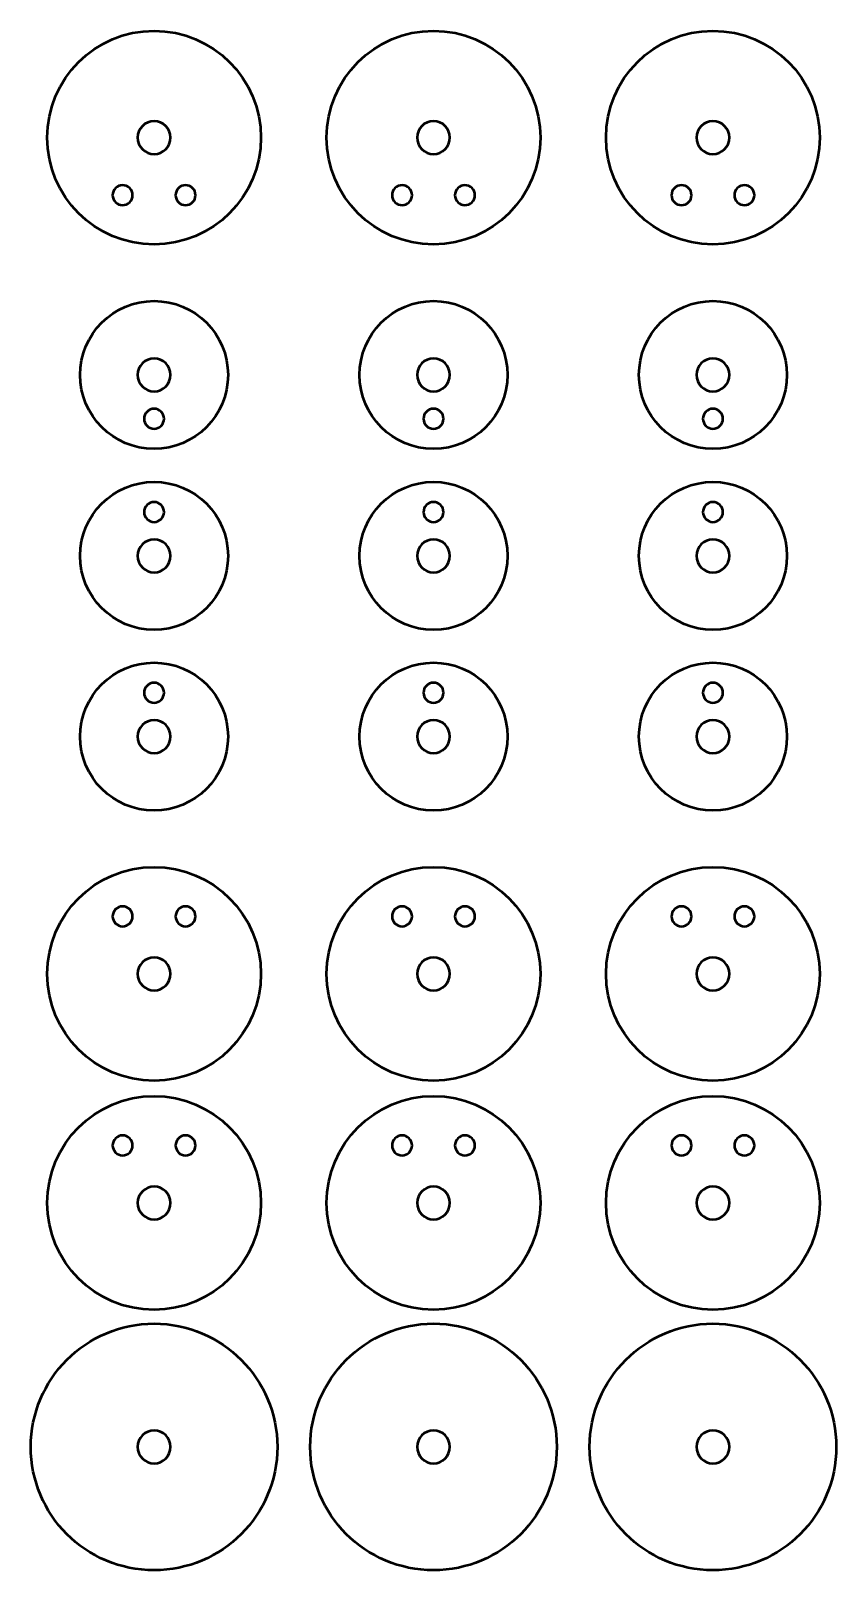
# Model space of a CAD drawing. Header units: inches. Extents: x 1117 to 1992, y -2324 to -585.
# Drawn here: x 1418.6 to 1467.6, y -1259.5 to -1165.9 of the extents above; entities that cross this region are included whole.
import ezdxf

# ---------------------------------------------------------------- set-up
doc = ezdxf.new("R2010")
doc.units = ezdxf.units.IN
doc.header["$MEASUREMENT"] = 0
doc.layers.add('Layer 1', color=7, linetype='Continuous')

# ---------------------------------------------------------------- blocks, each defined once
blk = doc.blocks.new('block 54')
at = {"layer": 'Layer 1', "color": 18, "lineweight": 50, "true_color": 0x010101}
for points in [[(1426.071, -1204.293), (1423.586, -1204.293), (1421.571, -1206.308), (1421.571, -1208.793), (1421.571, -1211.279), (1423.586, -1213.294), (1426.071, -1213.294), (1428.557, -1213.294), (1430.571, -1211.279), (1430.571, -1208.793), (1430.571, -1206.308), (1428.557, -1204.293), (1426.071, -1204.293)], [(1426.071, -1209.794), (1425.519, -1209.794), (1425.071, -1209.346), (1425.071, -1208.793), (1425.071, -1208.241), (1425.519, -1207.793), (1426.071, -1207.793), (1426.624, -1207.793), (1427.072, -1208.241), (1427.072, -1208.793), (1427.072, -1209.346), (1426.624, -1209.794), (1426.071, -1209.794)]]:
    blk.add_open_spline(points, degree=3, knots=[0, 0, 0, 0, 1, 1, 1, 2, 2, 2, 3, 3, 3, 4, 4, 4, 4], dxfattribs=at)
at = {"layer": 'Layer 1', "color": 240, "lineweight": 50, "true_color": 0xec2227}
blk.add_open_spline([(1426.071, -1205.518), (1426.407, -1205.518), (1426.679, -1205.79), (1426.679, -1206.126), (1426.679, -1206.461), (1426.407, -1206.733), (1426.071, -1206.733), (1425.736, -1206.733), (1425.464, -1206.461), (1425.464, -1206.126), (1425.464, -1205.79), (1425.736, -1205.518), (1426.071, -1205.518)], degree=3, knots=[0, 0, 0, 0, 1, 1, 1, 2, 2, 2, 3, 3, 3, 4, 4, 4, 4], dxfattribs=at)
blk = doc.blocks.new('block 55')
at = {"layer": 'Layer 1', "color": 18, "lineweight": 50, "true_color": 0x010101}
for points in [[(1426.071, -1193.298), (1423.586, -1193.298), (1421.571, -1195.313), (1421.571, -1197.798), (1421.571, -1200.284), (1423.586, -1202.298), (1426.071, -1202.298), (1428.557, -1202.298), (1430.571, -1200.284), (1430.571, -1197.798), (1430.571, -1195.313), (1428.557, -1193.298), (1426.071, -1193.298)], [(1426.071, -1198.799), (1425.519, -1198.799), (1425.071, -1198.351), (1425.071, -1197.799), (1425.071, -1197.247), (1425.519, -1196.799), (1426.071, -1196.799), (1426.624, -1196.799), (1427.072, -1197.247), (1427.072, -1197.799), (1427.072, -1198.351), (1426.624, -1198.799), (1426.071, -1198.799)]]:
    blk.add_open_spline(points, degree=3, knots=[0, 0, 0, 0, 1, 1, 1, 2, 2, 2, 3, 3, 3, 4, 4, 4, 4], dxfattribs=at)
at = {"layer": 'Layer 1', "color": 240, "lineweight": 50, "true_color": 0xec2227}
blk.add_open_spline([(1426.071, -1194.523), (1426.407, -1194.523), (1426.679, -1194.795), (1426.679, -1195.131), (1426.679, -1195.466), (1426.407, -1195.738), (1426.071, -1195.738), (1425.736, -1195.738), (1425.464, -1195.466), (1425.464, -1195.131), (1425.464, -1194.795), (1425.736, -1194.523), (1426.071, -1194.523)], degree=3, knots=[0, 0, 0, 0, 1, 1, 1, 2, 2, 2, 3, 3, 3, 4, 4, 4, 4], dxfattribs=at)
blk = doc.blocks.new('block 56')
at = {"layer": 'Layer 1', "color": 18, "lineweight": 50, "true_color": 0x010101}
for points in [[(1426.071, -1216.731), (1422.481, -1216.731), (1419.571, -1219.641), (1419.571, -1223.231), (1419.571, -1226.821), (1422.481, -1229.731), (1426.071, -1229.731), (1429.661, -1229.731), (1432.571, -1226.821), (1432.571, -1223.231), (1432.571, -1219.641), (1429.661, -1216.731), (1426.071, -1216.731)], [(1426.071, -1224.231), (1425.519, -1224.231), (1425.071, -1223.783), (1425.071, -1223.231), (1425.071, -1222.679), (1425.519, -1222.231), (1426.071, -1222.231), (1426.624, -1222.231), (1427.072, -1222.679), (1427.072, -1223.231), (1427.072, -1223.783), (1426.624, -1224.231), (1426.071, -1224.231)]]:
    blk.add_open_spline(points, degree=3, knots=[0, 0, 0, 0, 1, 1, 1, 2, 2, 2, 3, 3, 3, 4, 4, 4, 4], dxfattribs=at)
at = {"layer": 'Layer 1', "color": 240, "lineweight": 50, "true_color": 0xec2227}
for points in [[(1424.157, -1219.122), (1424.493, -1219.122), (1424.765, -1219.394), (1424.765, -1219.729), (1424.765, -1220.065), (1424.493, -1220.337), (1424.157, -1220.337), (1423.822, -1220.337), (1423.55, -1220.065), (1423.55, -1219.729), (1423.55, -1219.394), (1423.822, -1219.122), (1424.157, -1219.122)], [(1427.985, -1219.122), (1428.321, -1219.122), (1428.593, -1219.394), (1428.593, -1219.729), (1428.593, -1220.065), (1428.321, -1220.337), (1427.985, -1220.337), (1427.65, -1220.337), (1427.378, -1220.065), (1427.378, -1219.729), (1427.378, -1219.394), (1427.65, -1219.122), (1427.985, -1219.122)]]:
    blk.add_open_spline(points, degree=3, knots=[0, 0, 0, 0, 1, 1, 1, 2, 2, 2, 3, 3, 3, 4, 4, 4, 4], dxfattribs=at)
blk = doc.blocks.new('block 57')
at = {"layer": 'Layer 1', "color": 18, "lineweight": 50, "true_color": 0x010101}
for points in [[(1426.071, -1230.665), (1422.481, -1230.665), (1419.571, -1233.576), (1419.571, -1237.166), (1419.571, -1240.756), (1422.481, -1243.666), (1426.071, -1243.666), (1429.661, -1243.666), (1432.571, -1240.756), (1432.571, -1237.166), (1432.571, -1233.576), (1429.661, -1230.665), (1426.071, -1230.665)], [(1426.071, -1238.166), (1425.519, -1238.166), (1425.071, -1237.717), (1425.071, -1237.166), (1425.071, -1236.613), (1425.519, -1236.166), (1426.071, -1236.166), (1426.624, -1236.166), (1427.072, -1236.613), (1427.072, -1237.166), (1427.072, -1237.718), (1426.624, -1238.166), (1426.071, -1238.166)]]:
    blk.add_open_spline(points, degree=3, knots=[0, 0, 0, 0, 1, 1, 1, 2, 2, 2, 3, 3, 3, 4, 4, 4, 4], dxfattribs=at)
at = {"layer": 'Layer 1', "color": 240, "lineweight": 50, "true_color": 0xec2227}
for points in [[(1424.157, -1233.057), (1424.493, -1233.057), (1424.765, -1233.329), (1424.765, -1233.664), (1424.765, -1233.999), (1424.493, -1234.272), (1424.157, -1234.272), (1423.822, -1234.272), (1423.55, -1233.999), (1423.55, -1233.664), (1423.55, -1233.329), (1423.822, -1233.057), (1424.157, -1233.057)], [(1427.985, -1233.057), (1428.321, -1233.057), (1428.593, -1233.329), (1428.593, -1233.664), (1428.593, -1233.999), (1428.321, -1234.272), (1427.985, -1234.272), (1427.65, -1234.272), (1427.378, -1233.999), (1427.378, -1233.664), (1427.378, -1233.329), (1427.65, -1233.057), (1427.985, -1233.057)]]:
    blk.add_open_spline(points, degree=3, knots=[0, 0, 0, 0, 1, 1, 1, 2, 2, 2, 3, 3, 3, 4, 4, 4, 4], dxfattribs=at)
blk = doc.blocks.new('block 58')
at = {"layer": 'Layer 1', "color": 18, "lineweight": 50, "true_color": 0x010101}
for points in [[(1430.571, -1186.789), (1430.571, -1184.303), (1428.556, -1182.289), (1426.071, -1182.289), (1423.585, -1182.289), (1421.571, -1184.303), (1421.571, -1186.789), (1421.571, -1189.275), (1423.585, -1191.289), (1426.071, -1191.289), (1428.557, -1191.289), (1430.571, -1189.275), (1430.571, -1186.789)], [(1427.072, -1186.789), (1427.072, -1187.341), (1426.624, -1187.788), (1426.071, -1187.788), (1425.519, -1187.788), (1425.071, -1187.341), (1425.071, -1186.789), (1425.071, -1186.237), (1425.519, -1185.788), (1426.071, -1185.788), (1426.624, -1185.788), (1427.072, -1186.236), (1427.072, -1186.789)]]:
    blk.add_open_spline(points, degree=3, knots=[0, 0, 0, 0, 1, 1, 1, 2, 2, 2, 3, 3, 3, 4, 4, 4, 4], dxfattribs=at)
at = {"layer": 'Layer 1', "color": 240, "lineweight": 50, "true_color": 0xec2227}
blk.add_open_spline([(1426.071, -1188.849), (1426.407, -1188.849), (1426.679, -1189.121), (1426.679, -1189.456), (1426.679, -1189.792), (1426.407, -1190.063), (1426.071, -1190.063), (1425.736, -1190.063), (1425.464, -1189.792), (1425.464, -1189.456), (1425.464, -1189.121), (1425.736, -1188.849), (1426.071, -1188.849)], degree=3, knots=[0, 0, 0, 0, 1, 1, 1, 2, 2, 2, 3, 3, 3, 4, 4, 4, 4], dxfattribs=at)
blk = doc.blocks.new('block 59')
at = {"layer": 'Layer 1', "color": 18, "lineweight": 50, "true_color": 0x010101}
for points in [[(1432.571, -1172.351), (1432.571, -1168.761), (1429.661, -1165.851), (1426.071, -1165.851), (1422.481, -1165.851), (1419.571, -1168.762), (1419.571, -1172.351), (1419.571, -1175.942), (1422.481, -1178.851), (1426.071, -1178.851), (1429.661, -1178.851), (1432.571, -1175.942), (1432.571, -1172.351)], [(1427.072, -1172.351), (1427.072, -1172.903), (1426.624, -1173.351), (1426.071, -1173.351), (1425.519, -1173.351), (1425.071, -1172.903), (1425.071, -1172.351), (1425.071, -1171.799), (1425.519, -1171.351), (1426.071, -1171.351), (1426.624, -1171.351), (1427.072, -1171.799), (1427.072, -1172.351)]]:
    blk.add_open_spline(points, degree=3, knots=[0, 0, 0, 0, 1, 1, 1, 2, 2, 2, 3, 3, 3, 4, 4, 4, 4], dxfattribs=at)
at = {"layer": 'Layer 1', "color": 240, "lineweight": 50, "true_color": 0xec2227}
for points in [[(1424.157, -1175.245), (1424.493, -1175.245), (1424.765, -1175.517), (1424.765, -1175.852), (1424.765, -1176.188), (1424.493, -1176.46), (1424.157, -1176.46), (1423.822, -1176.46), (1423.55, -1176.188), (1423.55, -1175.852), (1423.55, -1175.517), (1423.822, -1175.245), (1424.157, -1175.245)], [(1427.985, -1175.245), (1428.321, -1175.245), (1428.593, -1175.517), (1428.593, -1175.852), (1428.593, -1176.188), (1428.321, -1176.46), (1427.985, -1176.46), (1427.65, -1176.46), (1427.378, -1176.188), (1427.378, -1175.852), (1427.378, -1175.517), (1427.65, -1175.245), (1427.985, -1175.245)]]:
    blk.add_open_spline(points, degree=3, knots=[0, 0, 0, 0, 1, 1, 1, 2, 2, 2, 3, 3, 3, 4, 4, 4, 4], dxfattribs=at)
blk = doc.blocks.new('block 61')
at = {"layer": 'Layer 1', "color": 18, "lineweight": 50, "true_color": 0x010101}
for points in [[(1443.072, -1204.293), (1440.586, -1204.293), (1438.572, -1206.308), (1438.572, -1208.793), (1438.572, -1211.279), (1440.586, -1213.294), (1443.072, -1213.294), (1445.557, -1213.294), (1447.572, -1211.279), (1447.572, -1208.793), (1447.572, -1206.308), (1445.557, -1204.293), (1443.072, -1204.293)], [(1443.072, -1209.794), (1442.519, -1209.794), (1442.071, -1209.346), (1442.071, -1208.793), (1442.071, -1208.241), (1442.519, -1207.793), (1443.072, -1207.793), (1443.624, -1207.793), (1444.072, -1208.241), (1444.072, -1208.793), (1444.072, -1209.346), (1443.624, -1209.794), (1443.072, -1209.794)]]:
    blk.add_open_spline(points, degree=3, knots=[0, 0, 0, 0, 1, 1, 1, 2, 2, 2, 3, 3, 3, 4, 4, 4, 4], dxfattribs=at)
at = {"layer": 'Layer 1', "color": 240, "lineweight": 50, "true_color": 0xec2227}
blk.add_open_spline([(1443.072, -1205.518), (1443.407, -1205.518), (1443.679, -1205.79), (1443.679, -1206.126), (1443.679, -1206.461), (1443.407, -1206.733), (1443.072, -1206.733), (1442.736, -1206.733), (1442.464, -1206.461), (1442.464, -1206.126), (1442.464, -1205.79), (1442.736, -1205.518), (1443.072, -1205.518)], degree=3, knots=[0, 0, 0, 0, 1, 1, 1, 2, 2, 2, 3, 3, 3, 4, 4, 4, 4], dxfattribs=at)
blk = doc.blocks.new('block 62')
at = {"layer": 'Layer 1', "color": 18, "lineweight": 50, "true_color": 0x010101}
for points in [[(1443.072, -1193.298), (1440.586, -1193.298), (1438.572, -1195.313), (1438.572, -1197.798), (1438.572, -1200.284), (1440.586, -1202.298), (1443.072, -1202.298), (1445.557, -1202.298), (1447.572, -1200.284), (1447.572, -1197.798), (1447.572, -1195.313), (1445.557, -1193.298), (1443.072, -1193.298)], [(1443.072, -1198.799), (1442.519, -1198.799), (1442.071, -1198.351), (1442.071, -1197.799), (1442.071, -1197.247), (1442.519, -1196.799), (1443.072, -1196.799), (1443.624, -1196.799), (1444.072, -1197.247), (1444.072, -1197.799), (1444.072, -1198.351), (1443.624, -1198.799), (1443.072, -1198.799)]]:
    blk.add_open_spline(points, degree=3, knots=[0, 0, 0, 0, 1, 1, 1, 2, 2, 2, 3, 3, 3, 4, 4, 4, 4], dxfattribs=at)
at = {"layer": 'Layer 1', "color": 240, "lineweight": 50, "true_color": 0xec2227}
blk.add_open_spline([(1443.072, -1194.523), (1443.407, -1194.523), (1443.679, -1194.795), (1443.679, -1195.131), (1443.679, -1195.466), (1443.407, -1195.738), (1443.072, -1195.738), (1442.736, -1195.738), (1442.464, -1195.466), (1442.464, -1195.131), (1442.464, -1194.795), (1442.736, -1194.523), (1443.072, -1194.523)], degree=3, knots=[0, 0, 0, 0, 1, 1, 1, 2, 2, 2, 3, 3, 3, 4, 4, 4, 4], dxfattribs=at)
blk = doc.blocks.new('block 63')
at = {"layer": 'Layer 1', "color": 18, "lineweight": 50, "true_color": 0x010101}
for points in [[(1443.072, -1216.731), (1439.482, -1216.731), (1436.571, -1219.641), (1436.571, -1223.231), (1436.571, -1226.821), (1439.482, -1229.731), (1443.072, -1229.731), (1446.662, -1229.731), (1449.572, -1226.821), (1449.572, -1223.231), (1449.572, -1219.641), (1446.662, -1216.731), (1443.072, -1216.731)], [(1443.072, -1224.231), (1442.519, -1224.231), (1442.071, -1223.783), (1442.071, -1223.231), (1442.071, -1222.679), (1442.519, -1222.231), (1443.072, -1222.231), (1443.624, -1222.231), (1444.072, -1222.679), (1444.072, -1223.231), (1444.072, -1223.783), (1443.624, -1224.231), (1443.072, -1224.231)]]:
    blk.add_open_spline(points, degree=3, knots=[0, 0, 0, 0, 1, 1, 1, 2, 2, 2, 3, 3, 3, 4, 4, 4, 4], dxfattribs=at)
at = {"layer": 'Layer 1', "color": 240, "lineweight": 50, "true_color": 0xec2227}
for points in [[(1441.158, -1219.122), (1441.493, -1219.122), (1441.765, -1219.394), (1441.765, -1219.729), (1441.765, -1220.065), (1441.493, -1220.337), (1441.158, -1220.337), (1440.822, -1220.337), (1440.55, -1220.065), (1440.55, -1219.729), (1440.55, -1219.394), (1440.822, -1219.122), (1441.158, -1219.122)], [(1444.986, -1219.122), (1445.322, -1219.122), (1445.593, -1219.394), (1445.593, -1219.729), (1445.593, -1220.065), (1445.322, -1220.337), (1444.986, -1220.337), (1444.65, -1220.337), (1444.379, -1220.065), (1444.379, -1219.729), (1444.379, -1219.394), (1444.65, -1219.122), (1444.986, -1219.122)]]:
    blk.add_open_spline(points, degree=3, knots=[0, 0, 0, 0, 1, 1, 1, 2, 2, 2, 3, 3, 3, 4, 4, 4, 4], dxfattribs=at)
blk = doc.blocks.new('block 64')
at = {"layer": 'Layer 1', "color": 18, "lineweight": 50, "true_color": 0x010101}
for points in [[(1443.072, -1230.665), (1439.482, -1230.665), (1436.571, -1233.576), (1436.571, -1237.166), (1436.571, -1240.756), (1439.482, -1243.666), (1443.072, -1243.666), (1446.662, -1243.666), (1449.572, -1240.756), (1449.572, -1237.166), (1449.572, -1233.576), (1446.662, -1230.665), (1443.072, -1230.665)], [(1443.072, -1238.166), (1442.519, -1238.166), (1442.071, -1237.717), (1442.071, -1237.166), (1442.071, -1236.613), (1442.519, -1236.166), (1443.072, -1236.166), (1443.624, -1236.166), (1444.072, -1236.613), (1444.072, -1237.166), (1444.072, -1237.718), (1443.624, -1238.166), (1443.072, -1238.166)]]:
    blk.add_open_spline(points, degree=3, knots=[0, 0, 0, 0, 1, 1, 1, 2, 2, 2, 3, 3, 3, 4, 4, 4, 4], dxfattribs=at)
at = {"layer": 'Layer 1', "color": 240, "lineweight": 50, "true_color": 0xec2227}
for points in [[(1441.158, -1233.057), (1441.493, -1233.057), (1441.765, -1233.329), (1441.765, -1233.664), (1441.765, -1233.999), (1441.493, -1234.272), (1441.158, -1234.272), (1440.822, -1234.272), (1440.55, -1233.999), (1440.55, -1233.664), (1440.55, -1233.329), (1440.822, -1233.057), (1441.158, -1233.057)], [(1444.986, -1233.057), (1445.322, -1233.057), (1445.593, -1233.329), (1445.593, -1233.664), (1445.593, -1233.999), (1445.322, -1234.272), (1444.986, -1234.272), (1444.65, -1234.272), (1444.379, -1233.999), (1444.379, -1233.664), (1444.379, -1233.329), (1444.65, -1233.057), (1444.986, -1233.057)]]:
    blk.add_open_spline(points, degree=3, knots=[0, 0, 0, 0, 1, 1, 1, 2, 2, 2, 3, 3, 3, 4, 4, 4, 4], dxfattribs=at)
blk = doc.blocks.new('block 65')
at = {"layer": 'Layer 1', "color": 18, "lineweight": 50, "true_color": 0x010101}
for points in [[(1447.572, -1186.789), (1447.572, -1184.303), (1445.557, -1182.289), (1443.072, -1182.289), (1440.586, -1182.289), (1438.572, -1184.303), (1438.572, -1186.789), (1438.572, -1189.275), (1440.586, -1191.289), (1443.072, -1191.289), (1445.557, -1191.289), (1447.572, -1189.275), (1447.572, -1186.789)], [(1444.072, -1186.789), (1444.072, -1187.341), (1443.624, -1187.788), (1443.072, -1187.788), (1442.519, -1187.788), (1442.071, -1187.341), (1442.071, -1186.789), (1442.071, -1186.237), (1442.519, -1185.788), (1443.072, -1185.788), (1443.624, -1185.788), (1444.072, -1186.236), (1444.072, -1186.789)]]:
    blk.add_open_spline(points, degree=3, knots=[0, 0, 0, 0, 1, 1, 1, 2, 2, 2, 3, 3, 3, 4, 4, 4, 4], dxfattribs=at)
at = {"layer": 'Layer 1', "color": 240, "lineweight": 50, "true_color": 0xec2227}
blk.add_open_spline([(1443.072, -1188.849), (1443.407, -1188.849), (1443.679, -1189.121), (1443.679, -1189.456), (1443.679, -1189.792), (1443.407, -1190.063), (1443.072, -1190.063), (1442.736, -1190.063), (1442.464, -1189.792), (1442.464, -1189.456), (1442.464, -1189.121), (1442.736, -1188.849), (1443.072, -1188.849)], degree=3, knots=[0, 0, 0, 0, 1, 1, 1, 2, 2, 2, 3, 3, 3, 4, 4, 4, 4], dxfattribs=at)
blk = doc.blocks.new('block 66')
at = {"layer": 'Layer 1', "color": 18, "lineweight": 50, "true_color": 0x010101}
for points in [[(1449.572, -1172.351), (1449.572, -1168.761), (1446.662, -1165.851), (1443.072, -1165.851), (1439.481, -1165.851), (1436.571, -1168.762), (1436.571, -1172.351), (1436.571, -1175.942), (1439.481, -1178.851), (1443.072, -1178.851), (1446.662, -1178.851), (1449.572, -1175.942), (1449.572, -1172.351)], [(1444.072, -1172.351), (1444.072, -1172.903), (1443.624, -1173.351), (1443.072, -1173.351), (1442.519, -1173.351), (1442.071, -1172.903), (1442.071, -1172.351), (1442.071, -1171.799), (1442.519, -1171.351), (1443.072, -1171.351), (1443.624, -1171.351), (1444.072, -1171.799), (1444.072, -1172.351)]]:
    blk.add_open_spline(points, degree=3, knots=[0, 0, 0, 0, 1, 1, 1, 2, 2, 2, 3, 3, 3, 4, 4, 4, 4], dxfattribs=at)
at = {"layer": 'Layer 1', "color": 240, "lineweight": 50, "true_color": 0xec2227}
for points in [[(1441.158, -1175.245), (1441.493, -1175.245), (1441.765, -1175.517), (1441.765, -1175.852), (1441.765, -1176.188), (1441.493, -1176.46), (1441.158, -1176.46), (1440.822, -1176.46), (1440.55, -1176.188), (1440.55, -1175.852), (1440.55, -1175.517), (1440.822, -1175.245), (1441.158, -1175.245)], [(1444.986, -1175.245), (1445.322, -1175.245), (1445.593, -1175.517), (1445.593, -1175.852), (1445.593, -1176.188), (1445.322, -1176.46), (1444.986, -1176.46), (1444.65, -1176.46), (1444.379, -1176.188), (1444.379, -1175.852), (1444.379, -1175.517), (1444.65, -1175.245), (1444.986, -1175.245)]]:
    blk.add_open_spline(points, degree=3, knots=[0, 0, 0, 0, 1, 1, 1, 2, 2, 2, 3, 3, 3, 4, 4, 4, 4], dxfattribs=at)
blk = doc.blocks.new('block 68')
at = {"layer": 'Layer 1', "color": 18, "lineweight": 50, "true_color": 0x010101}
for points in [[(1460.072, -1204.293), (1457.586, -1204.293), (1455.571, -1206.308), (1455.571, -1208.793), (1455.571, -1211.279), (1457.586, -1213.294), (1460.072, -1213.294), (1462.557, -1213.294), (1464.572, -1211.279), (1464.572, -1208.793), (1464.571, -1206.308), (1462.557, -1204.293), (1460.072, -1204.293)], [(1460.072, -1209.794), (1459.52, -1209.794), (1459.071, -1209.346), (1459.071, -1208.793), (1459.071, -1208.241), (1459.52, -1207.793), (1460.072, -1207.793), (1460.624, -1207.793), (1461.072, -1208.241), (1461.072, -1208.793), (1461.072, -1209.346), (1460.625, -1209.794), (1460.072, -1209.794)]]:
    blk.add_open_spline(points, degree=3, knots=[0, 0, 0, 0, 1, 1, 1, 2, 2, 2, 3, 3, 3, 4, 4, 4, 4], dxfattribs=at)
at = {"layer": 'Layer 1', "color": 240, "lineweight": 50, "true_color": 0xec2227}
blk.add_open_spline([(1460.072, -1205.518), (1460.407, -1205.518), (1460.679, -1205.79), (1460.679, -1206.126), (1460.679, -1206.461), (1460.407, -1206.733), (1460.072, -1206.733), (1459.736, -1206.733), (1459.464, -1206.461), (1459.464, -1206.126), (1459.464, -1205.79), (1459.736, -1205.518), (1460.072, -1205.518)], degree=3, knots=[0, 0, 0, 0, 1, 1, 1, 2, 2, 2, 3, 3, 3, 4, 4, 4, 4], dxfattribs=at)
blk = doc.blocks.new('block 69')
at = {"layer": 'Layer 1', "color": 18, "lineweight": 50, "true_color": 0x010101}
for points in [[(1460.072, -1193.298), (1457.586, -1193.298), (1455.571, -1195.313), (1455.571, -1197.798), (1455.571, -1200.284), (1457.586, -1202.298), (1460.072, -1202.298), (1462.557, -1202.298), (1464.572, -1200.284), (1464.572, -1197.798), (1464.572, -1195.313), (1462.557, -1193.298), (1460.072, -1193.298)], [(1460.072, -1198.799), (1459.52, -1198.799), (1459.071, -1198.351), (1459.071, -1197.799), (1459.071, -1197.247), (1459.52, -1196.799), (1460.072, -1196.799), (1460.624, -1196.799), (1461.072, -1197.247), (1461.072, -1197.799), (1461.072, -1198.351), (1460.625, -1198.799), (1460.072, -1198.799)]]:
    blk.add_open_spline(points, degree=3, knots=[0, 0, 0, 0, 1, 1, 1, 2, 2, 2, 3, 3, 3, 4, 4, 4, 4], dxfattribs=at)
at = {"layer": 'Layer 1', "color": 240, "lineweight": 50, "true_color": 0xec2227}
blk.add_open_spline([(1460.072, -1194.523), (1460.407, -1194.523), (1460.679, -1194.795), (1460.679, -1195.131), (1460.679, -1195.466), (1460.407, -1195.738), (1460.072, -1195.738), (1459.736, -1195.738), (1459.464, -1195.466), (1459.464, -1195.131), (1459.464, -1194.795), (1459.736, -1194.523), (1460.072, -1194.523)], degree=3, knots=[0, 0, 0, 0, 1, 1, 1, 2, 2, 2, 3, 3, 3, 4, 4, 4, 4], dxfattribs=at)
blk = doc.blocks.new('block 70')
at = {"layer": 'Layer 1', "color": 18, "lineweight": 50, "true_color": 0x010101}
for points in [[(1460.072, -1216.731), (1456.482, -1216.731), (1453.571, -1219.641), (1453.571, -1223.231), (1453.571, -1226.821), (1456.482, -1229.731), (1460.072, -1229.731), (1463.662, -1229.731), (1466.572, -1226.821), (1466.572, -1223.231), (1466.572, -1219.641), (1463.662, -1216.731), (1460.072, -1216.731)], [(1460.072, -1224.231), (1459.52, -1224.231), (1459.071, -1223.783), (1459.071, -1223.231), (1459.071, -1222.679), (1459.52, -1222.231), (1460.072, -1222.231), (1460.624, -1222.231), (1461.072, -1222.679), (1461.072, -1223.231), (1461.072, -1223.783), (1460.625, -1224.231), (1460.072, -1224.231)]]:
    blk.add_open_spline(points, degree=3, knots=[0, 0, 0, 0, 1, 1, 1, 2, 2, 2, 3, 3, 3, 4, 4, 4, 4], dxfattribs=at)
at = {"layer": 'Layer 1', "color": 240, "lineweight": 50, "true_color": 0xec2227}
for points in [[(1458.157, -1219.122), (1458.493, -1219.122), (1458.765, -1219.394), (1458.765, -1219.729), (1458.765, -1220.065), (1458.493, -1220.337), (1458.157, -1220.337), (1457.822, -1220.337), (1457.55, -1220.065), (1457.55, -1219.729), (1457.55, -1219.394), (1457.822, -1219.122), (1458.157, -1219.122)], [(1461.986, -1219.122), (1462.321, -1219.122), (1462.593, -1219.394), (1462.593, -1219.729), (1462.593, -1220.065), (1462.321, -1220.337), (1461.986, -1220.337), (1461.65, -1220.337), (1461.378, -1220.065), (1461.378, -1219.729), (1461.378, -1219.394), (1461.65, -1219.122), (1461.986, -1219.122)]]:
    blk.add_open_spline(points, degree=3, knots=[0, 0, 0, 0, 1, 1, 1, 2, 2, 2, 3, 3, 3, 4, 4, 4, 4], dxfattribs=at)
blk = doc.blocks.new('block 71')
at = {"layer": 'Layer 1', "color": 18, "lineweight": 50, "true_color": 0x010101}
for points in [[(1460.072, -1230.665), (1456.482, -1230.665), (1453.571, -1233.576), (1453.571, -1237.166), (1453.571, -1240.756), (1456.482, -1243.666), (1460.072, -1243.666), (1463.662, -1243.666), (1466.572, -1240.756), (1466.572, -1237.166), (1466.572, -1233.576), (1463.662, -1230.665), (1460.072, -1230.665)], [(1460.072, -1238.166), (1459.52, -1238.166), (1459.071, -1237.717), (1459.071, -1237.166), (1459.071, -1236.613), (1459.52, -1236.166), (1460.072, -1236.166), (1460.624, -1236.166), (1461.072, -1236.613), (1461.072, -1237.166), (1461.072, -1237.718), (1460.625, -1238.166), (1460.072, -1238.166)]]:
    blk.add_open_spline(points, degree=3, knots=[0, 0, 0, 0, 1, 1, 1, 2, 2, 2, 3, 3, 3, 4, 4, 4, 4], dxfattribs=at)
at = {"layer": 'Layer 1', "color": 240, "lineweight": 50, "true_color": 0xec2227}
for points in [[(1458.157, -1233.057), (1458.493, -1233.057), (1458.765, -1233.329), (1458.765, -1233.664), (1458.765, -1233.999), (1458.493, -1234.272), (1458.157, -1234.272), (1457.822, -1234.272), (1457.55, -1233.999), (1457.55, -1233.664), (1457.55, -1233.329), (1457.822, -1233.057), (1458.157, -1233.057)], [(1461.986, -1233.057), (1462.321, -1233.057), (1462.593, -1233.329), (1462.593, -1233.664), (1462.593, -1233.999), (1462.321, -1234.272), (1461.986, -1234.272), (1461.65, -1234.272), (1461.378, -1233.999), (1461.378, -1233.664), (1461.378, -1233.329), (1461.65, -1233.057), (1461.986, -1233.057)]]:
    blk.add_open_spline(points, degree=3, knots=[0, 0, 0, 0, 1, 1, 1, 2, 2, 2, 3, 3, 3, 4, 4, 4, 4], dxfattribs=at)
blk = doc.blocks.new('block 72')
at = {"layer": 'Layer 1', "color": 18, "lineweight": 50, "true_color": 0x010101}
for points in [[(1464.571, -1186.789), (1464.571, -1184.303), (1462.557, -1182.289), (1460.071, -1182.289), (1457.586, -1182.289), (1455.571, -1184.303), (1455.571, -1186.789), (1455.571, -1189.275), (1457.586, -1191.289), (1460.071, -1191.289), (1462.557, -1191.289), (1464.571, -1189.275), (1464.571, -1186.789)], [(1461.072, -1186.789), (1461.072, -1187.341), (1460.624, -1187.788), (1460.071, -1187.788), (1459.519, -1187.788), (1459.071, -1187.341), (1459.071, -1186.789), (1459.071, -1186.237), (1459.519, -1185.788), (1460.071, -1185.788), (1460.625, -1185.788), (1461.072, -1186.236), (1461.072, -1186.789)]]:
    blk.add_open_spline(points, degree=3, knots=[0, 0, 0, 0, 1, 1, 1, 2, 2, 2, 3, 3, 3, 4, 4, 4, 4], dxfattribs=at)
at = {"layer": 'Layer 1', "color": 240, "lineweight": 50, "true_color": 0xec2227}
blk.add_open_spline([(1460.072, -1188.849), (1460.407, -1188.849), (1460.679, -1189.121), (1460.679, -1189.456), (1460.679, -1189.792), (1460.407, -1190.063), (1460.072, -1190.063), (1459.736, -1190.063), (1459.464, -1189.792), (1459.464, -1189.456), (1459.464, -1189.121), (1459.736, -1188.849), (1460.072, -1188.849)], degree=3, knots=[0, 0, 0, 0, 1, 1, 1, 2, 2, 2, 3, 3, 3, 4, 4, 4, 4], dxfattribs=at)
blk = doc.blocks.new('block 73')
at = {"layer": 'Layer 1', "color": 18, "lineweight": 50, "true_color": 0x010101}
for points in [[(1466.572, -1172.351), (1466.572, -1168.761), (1463.662, -1165.851), (1460.071, -1165.851), (1456.481, -1165.851), (1453.571, -1168.762), (1453.571, -1172.351), (1453.571, -1175.942), (1456.481, -1178.851), (1460.071, -1178.851), (1463.662, -1178.851), (1466.572, -1175.942), (1466.572, -1172.351)], [(1461.072, -1172.351), (1461.072, -1172.903), (1460.624, -1173.351), (1460.071, -1173.351), (1459.519, -1173.351), (1459.071, -1172.903), (1459.071, -1172.351), (1459.071, -1171.799), (1459.519, -1171.351), (1460.071, -1171.351), (1460.625, -1171.351), (1461.072, -1171.799), (1461.072, -1172.351)]]:
    blk.add_open_spline(points, degree=3, knots=[0, 0, 0, 0, 1, 1, 1, 2, 2, 2, 3, 3, 3, 4, 4, 4, 4], dxfattribs=at)
at = {"layer": 'Layer 1', "color": 240, "lineweight": 50, "true_color": 0xec2227}
for points in [[(1458.157, -1175.245), (1458.493, -1175.245), (1458.765, -1175.517), (1458.765, -1175.852), (1458.765, -1176.188), (1458.493, -1176.46), (1458.157, -1176.46), (1457.822, -1176.46), (1457.55, -1176.188), (1457.55, -1175.852), (1457.55, -1175.517), (1457.822, -1175.245), (1458.157, -1175.245)], [(1461.986, -1175.245), (1462.321, -1175.245), (1462.593, -1175.517), (1462.593, -1175.852), (1462.593, -1176.188), (1462.321, -1176.46), (1461.986, -1176.46), (1461.65, -1176.46), (1461.378, -1176.188), (1461.378, -1175.852), (1461.378, -1175.517), (1461.65, -1175.245), (1461.986, -1175.245)]]:
    blk.add_open_spline(points, degree=3, knots=[0, 0, 0, 0, 1, 1, 1, 2, 2, 2, 3, 3, 3, 4, 4, 4, 4], dxfattribs=at)

msp = doc.modelspace()

# ---------------------------------------------------------------- linework, layer by layer
at = {"layer": 'Layer 1', "color": 18, "lineweight": 50, "true_color": 0x010101}
for points in [[(1426.071, -1244.508), (1421.929, -1244.508), (1418.571, -1247.867), (1418.571, -1252.008), (1418.571, -1256.15), (1421.929, -1259.509), (1426.071, -1259.509), (1430.214, -1259.509), (1433.571, -1256.15), (1433.571, -1252.008), (1433.571, -1247.867), (1430.214, -1244.508), (1426.071, -1244.508)], [(1443.072, -1244.508), (1438.929, -1244.508), (1435.571, -1247.867), (1435.571, -1252.008), (1435.571, -1256.15), (1438.929, -1259.509), (1443.072, -1259.509), (1447.214, -1259.509), (1450.572, -1256.15), (1450.572, -1252.008), (1450.572, -1247.867), (1447.214, -1244.508), (1443.072, -1244.508)], [(1460.072, -1244.508), (1455.929, -1244.508), (1452.571, -1247.867), (1452.571, -1252.008), (1452.571, -1256.15), (1455.929, -1259.509), (1460.072, -1259.509), (1464.214, -1259.509), (1467.572, -1256.15), (1467.572, -1252.008), (1467.572, -1247.867), (1464.214, -1244.508), (1460.072, -1244.508)], [(1426.071, -1253.009), (1425.519, -1253.009), (1425.071, -1252.561), (1425.071, -1252.008), (1425.071, -1251.457), (1425.519, -1251.009), (1426.071, -1251.009), (1426.624, -1251.009), (1427.072, -1251.457), (1427.072, -1252.008), (1427.072, -1252.561), (1426.624, -1253.009), (1426.071, -1253.009)], [(1443.072, -1253.009), (1442.519, -1253.009), (1442.071, -1252.561), (1442.071, -1252.008), (1442.071, -1251.457), (1442.519, -1251.009), (1443.072, -1251.009), (1443.624, -1251.009), (1444.072, -1251.457), (1444.072, -1252.008), (1444.072, -1252.561), (1443.624, -1253.009), (1443.072, -1253.009)], [(1460.072, -1253.009), (1459.52, -1253.009), (1459.071, -1252.561), (1459.071, -1252.008), (1459.071, -1251.457), (1459.52, -1251.009), (1460.072, -1251.009), (1460.624, -1251.009), (1461.072, -1251.457), (1461.072, -1252.008), (1461.072, -1252.561), (1460.625, -1253.009), (1460.072, -1253.009)]]:
    msp.add_open_spline(points, degree=3, knots=[0, 0, 0, 0, 1, 1, 1, 2, 2, 2, 3, 3, 3, 4, 4, 4, 4], dxfattribs=at)

# ---------------------------------------------------------------- block references
at = {"layer": 'Layer 1'}
for name in ['block 59', 'block 66', 'block 73', 'block 58', 'block 65', 'block 72', 'block 55', 'block 62', 'block 69', 'block 54', 'block 61', 'block 68', 'block 56', 'block 63', 'block 70', 'block 57', 'block 64', 'block 71']:
    msp.add_blockref(name, (0, 0), dxfattribs=at)

doc.saveas('drawing.dxf')
